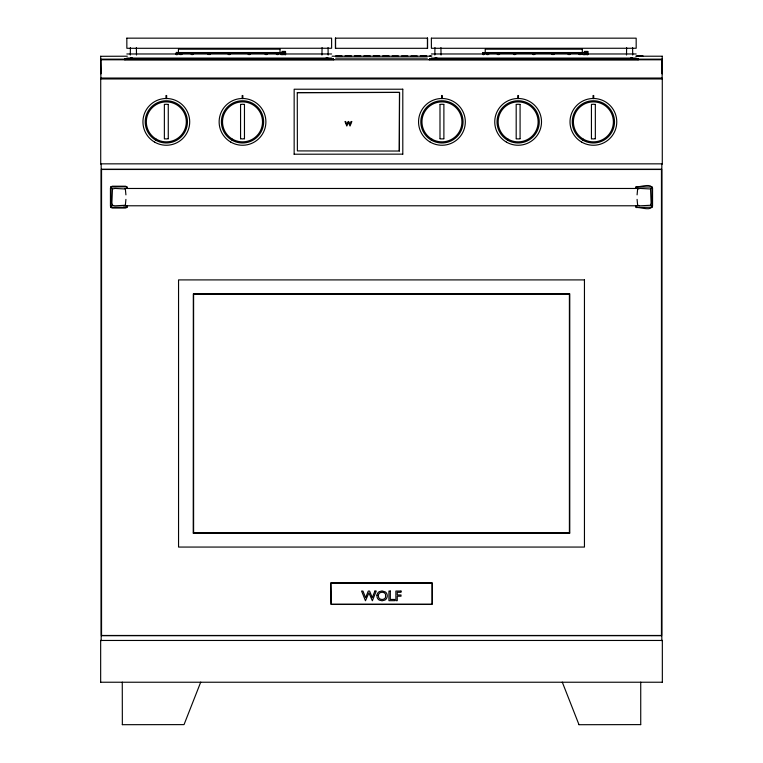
<?xml version="1.0" encoding="UTF-8"?>
<svg xmlns="http://www.w3.org/2000/svg" width="763" height="763" viewBox="0 0 763 763"><rect width="100%" height="100%" fill="white"/><g stroke="black" fill="none" stroke-linecap="round" stroke-linejoin="round"><path stroke-width="1.14" d="M637.086 199.381L637.639 205.266L637.086 205.829M637.086 194.87L637.639 188.986L637.086 188.423M662.341 73.706L662.313 59.066M100.659 56.214L101.126 73.706M100.687 59.6L100.687 59.066M100.859 59.609L100.859 78.217M100.716 78.847L100.716 163.95M125.018 59.695L125.018 58.56M101.546 169.415L101.546 635.531M130.406 47.583L130.282 55.031M110.997 186.763L110.997 207.488L110.444 206.153L110.444 188.099L110.997 186.763L112.323 186.21L125.494 186.21L126.82 186.763L127.373 188.099M111.894 188.423L112.457 188.986L111.894 202.767L112.457 205.266L111.894 205.829M125.914 205.829L125.361 205.266L125.914 199.381M127.373 206.153L126.82 207.488L126.82 206.153M164.369 104.302L164.369 138.876M168.27 138.876L168.27 104.302M208.213 52.752L208.213 54.488M100.659 640.386L100.659 682.322M240.564 104.302L240.564 138.876M244.465 138.876L244.465 104.302M265.219 52.685C263.54 55.384 268.938 55.165 267.193 52.685M276.559 52.685C274.871 55.384 280.279 55.165 278.533 52.685M297.341 92.619L399.526 92.418L399.326 151.036L297.379 150.912L297.265 92.619L399.526 92.418L399.326 150.95M322.072 47.583L321.948 55.031M402.797 154.221L402.797 89.137M429.569 59.695L429.569 58.56M434.948 47.583L434.834 55.031M330.894 582.999L331.361 604.439L431.639 604.439L432.297 603.781L432.297 583.466L431.639 582.808L331.361 582.808L330.703 583.466L330.894 604.248L432.106 604.248L432.106 582.999M439.993 104.302L439.993 138.876M443.885 138.876L443.885 104.302M516.189 104.302L516.189 138.876M520.08 138.876L520.08 104.302M551.926 52.752L551.926 54.488M568.177 52.685C566.489 55.384 571.888 55.165 570.152 52.685M579.022 52.685C577.333 55.384 582.741 55.165 580.996 52.685M582.827 52.685C585.545 50.835 585.774 56.233 582.894 54.488M591.439 104.302L591.439 138.876M595.34 138.876L595.34 104.302M626.614 47.583L626.499 55.031M638.288 59.6L638.288 59.066M636.18 188.099L636.18 186.763L635.627 188.099M662.141 78.217L662.141 59.609M569.77 533.137L569.77 293.831L193.316 293.917L193.23 533.137M651.106 205.829L650.543 205.266L651.106 202.767L650.543 188.986L651.106 188.423M635.627 206.153L636.18 207.488C639.699 206.887 651.354 211.446 652.003 206.153L652.003 188.099C651.354 182.805 639.699 187.364 636.18 186.763M662.284 163.95L662.284 78.847M640.729 724.688L640.729 682.141M661.454 635.531L661.454 169.415M662.341 682.322L662.341 640.386M200.726 682.122L184.036 724.621L122.271 724.688M652.003 207.488L652.556 206.153L652.556 188.099L652.003 186.763M578.907 724.707L640.653 724.612M100.659 73.706L100.687 73.143M124.712 59.6L124.712 59.066M177.913 52.685C175.633 50.806 174.66 56.023 177.846 54.488M210.197 52.685L210.216 54.488L208.289 54.488M111.236 187.011L126.82 186.763M112.457 188.986L114.955 188.423L125.361 188.986L125.914 188.423M333.431 59.695L333.431 58.56M294.07 154.221L402.721 154.145M553.909 52.685L553.928 54.488L552.002 54.488M637.982 59.695L637.982 58.56M635.684 56.214L662.341 56.214M636.18 207.488L651.764 207.24M126.82 207.488L125.494 208.041L112.323 208.041L110.997 207.488M100.745 56.3L127.316 56.214M100.792 59.161L124.607 59.161M101.031 59.781L661.969 59.781M125.227 58.77L333.221 58.77M100.83 78.961L662.17 78.961M335.644 58.141L427.356 58.141M398.391 55.976L392.163 55.976M407.804 55.976L401.576 55.976M417.208 55.976L410.98 55.976M429.779 58.77L637.773 58.77M638.393 59.161L662.208 59.161M661.874 73.706L662.255 56.3M661.969 78.045L101.031 78.045M125.361 205.266L114.955 205.829L112.457 205.266M126.582 207.24L111.236 207.24M662.17 163.845L100.83 163.845M636.418 187.011L651.764 187.011M637.639 188.986L640.138 188.423L650.543 188.986M650.543 205.266L640.138 205.829L637.639 205.266M330.98 583.085L432.02 583.085M569.684 533.051L193.316 533.051M100.745 640.462L662.255 640.462M662.255 682.236L100.745 682.236M179.982 52.666C178.141 55.546 183.873 55.041 181.832 52.666M191.322 52.666C189.482 55.546 195.214 55.041 193.163 52.666M228.309 52.666C226.468 55.546 232.2 55.041 230.149 52.666M248.318 52.666C246.478 55.546 252.21 55.041 250.159 52.666M486.613 52.666C484.715 55.356 490.456 55.279 488.463 52.666M497.466 52.666C495.626 55.546 501.358 55.041 499.307 52.666M513.699 52.666C511.859 55.546 517.591 55.041 515.54 52.666M532.851 52.666C531.01 55.546 536.742 55.041 534.691 52.666M101.613 169.481L661.387 169.481M661.387 635.474L101.613 635.474M335.424 38.16L427.576 38.16M335.424 48.307L427.576 48.307M178.532 49.166L279.926 49.166M485.335 49.166L582.217 49.166M282.1 51.417L285.467 51.417M584.391 51.417L587.758 51.417M178.532 52.542L279.926 52.542M485.335 52.542L582.217 52.542M177.398 52.733L281.051 52.733M484.209 52.733L583.342 52.733M126.83 53.973L331.619 53.973M636.17 53.973L431.381 53.973M335.644 55.918L342.015 55.918M345.048 55.918L351.419 55.918M354.452 55.918L360.823 55.918M363.865 55.918L370.255 55.918M373.269 55.918L379.669 55.918M382.673 55.918L389.073 55.918M420.299 55.918L426.679 55.918M429.712 55.918L431.868 55.976M636.657 55.918L643.037 55.918M332.096 56.214L430.904 56.214M132.466 58.045L126.83 58.083M325.982 58.045L331.619 58.083M437.018 58.045L431.381 58.083M630.534 58.045L636.17 58.083M130.339 58.083L328.119 58.083M434.881 58.083L632.661 58.083M124.55 59.695L333.898 59.695M429.102 59.695L638.45 59.695M124.731 188.471L638.269 188.471M123.539 205.781L639.461 205.781M402.721 89.223L294.156 89.223L294.156 154.145M578.964 724.621L562.274 682.122M632.594 47.583L632.718 55.031M636.18 206.153L636.418 207.24M440.928 47.583L441.052 55.031M328.052 47.583L328.166 55.031M136.386 47.583L136.501 55.031M126.582 187.011L126.82 188.099M125.361 188.986L125.914 194.87M122.347 724.612L122.271 682.141M662.313 59.6L662.313 73.143M661.826 163.978L661.826 640.662M593.728 98.637L593.728 95.528L593.051 95.528L593.051 98.637M587.863 51.655L587.863 54.707M587.624 51.655L587.624 54.707M586.966 51.655L586.966 54.707M586.079 51.655L586.079 54.707M585.183 51.655L585.183 54.707M582.312 49.404L582.312 52.294M518.478 98.637L518.478 95.528L517.8 95.528L517.8 98.637M485.23 49.404L485.23 52.294M442.273 98.637L442.273 95.528L441.596 95.528L441.596 98.637M427.585 38.169L427.585 48.288M427.414 38.169L427.414 48.288M335.586 38.169L335.586 48.288M335.415 38.169L335.415 48.288M285.572 51.655L285.572 54.707M285.333 51.655L285.333 54.707M284.675 51.655L284.675 54.707M283.788 51.655L283.788 54.707M282.892 51.655L282.892 54.707M282.243 51.655L282.243 54.707M280.021 49.404L280.021 52.294M242.853 98.637L242.853 95.528L242.176 95.528L242.176 98.637M178.428 49.404L178.428 52.294M166.658 98.637L166.658 95.528L165.981 95.528L165.981 98.637M101.174 163.978L101.174 640.662M595.121 138.656A4.13 2.918 0 0 1 591.659 138.656M591.659 104.521A4.13 2.918 0 0 1 595.121 104.521M519.861 138.656A4.13 2.918 0 0 1 516.408 138.656M516.408 104.521A4.13 2.918 0 0 1 519.861 104.521M443.665 138.656A4.13 2.918 0 0 1 440.213 138.656M440.213 104.521A4.13 2.918 0 0 1 443.665 104.521M244.246 138.656A4.13 2.918 0 0 1 240.784 138.656M240.784 104.521A4.13 2.918 0 0 1 244.246 104.521M168.051 138.656A4.13 2.918 0 0 1 164.589 138.656M164.589 104.521A4.13 2.918 0 0 1 168.051 104.521M378.372 595.35L378.62 597.324A3.51 3.51 0 0 0 380.155 599.05L382.082 599.537L384.008 599.05A3.5 3.5 0 0 0 385.553 597.324L385.553 594.406A3.481 3.481 0 0 0 384.008 592.679L382.082 592.202L380.155 592.679A3.491 3.491 0 0 0 378.62 594.406L378.372 595.35M376.96 595.207L377.075 597.143A4.816 4.816 0 0 0 379.316 600.109L382.053 600.805L384.848 600.1A4.75 4.75 0 0 0 386.898 597.734L387.213 596.513A5.198 5.198 0 0 0 387.099 594.568L386.898 593.967A4.712 4.712 0 0 0 385.382 591.974L382.082 590.934L379.354 591.621A4.797 4.797 0 0 0 377.084 594.577L376.96 595.207M126.83 38.169L126.858 48.298L331.628 48.26L331.6 38.16L126.858 38.16M280.546 52.685C279.802 57.835 285.763 51.369 280.546 52.685M431.372 38.169L431.4 48.298L636.18 48.26L636.17 38.169L431.372 38.169M482.741 52.685C482.006 57.835 487.958 51.369 482.741 52.685M351.218 121.517L349.998 124.617L348.748 121.517L348.128 121.517L346.888 124.617L345.649 121.517L345 121.517L346.822 126.048L348.433 122.376L350.036 126.048L351.857 121.517L351.218 121.517M374.9 591.058L372.268 597.687L369.588 591.058L368.281 591.058L365.611 597.687L362.959 591.058L361.576 591.058L365.467 600.767L368.93 592.889L372.354 600.767L376.264 591.058L374.9 591.058M661.588 169.281L101.412 169.281L101.412 635.674L661.588 635.674L661.588 169.281M584.448 279.907L178.552 279.907L178.552 547.061L584.448 547.061L584.448 279.907M569.398 294.013L193.602 294.013L193.602 532.946L569.398 532.946L569.398 294.013M390.322 591.058L388.939 591.058L388.939 600.681L394.662 600.681L394.662 599.441L390.322 599.441L390.322 591.058M401.014 591.058L395.883 591.058L395.883 600.681L397.265 600.681L397.265 596.208L401.014 596.208L401.014 594.968L397.265 594.968L397.265 592.298L401.014 592.298L401.014 591.058M583.39 139.181A19.991 19.991 0 0 0 613.385 121.87A19.991 19.991 0 0 0 583.39 104.56A19.991 19.991 0 0 0 583.39 139.181M508.139 139.181A19.991 19.991 0 0 0 538.125 121.87A19.991 19.991 0 0 0 508.139 104.56A19.991 19.991 0 0 0 508.139 139.181M431.944 139.181A19.991 19.991 0 0 0 461.93 121.87A19.991 19.991 0 0 0 431.944 104.56A19.991 19.991 0 0 0 431.944 139.181M232.515 139.181A19.991 19.991 0 0 0 262.51 121.87A19.991 19.991 0 0 0 232.515 104.56A19.991 19.991 0 0 0 232.515 139.181M156.32 139.181A19.991 19.991 0 0 0 186.315 121.87A19.991 19.991 0 0 0 156.32 104.56A19.991 19.991 0 0 0 156.32 139.181M582.827 140.163A21.126 21.126 0 0 0 614.511 121.87A21.126 21.126 0 0 0 582.827 103.577A21.126 21.126 0 0 0 582.827 140.163M507.576 140.163A21.126 21.126 0 0 0 539.26 121.87A21.126 21.126 0 0 0 507.576 103.577A21.126 21.126 0 0 0 507.576 140.163M431.381 140.163A21.126 21.126 0 0 0 463.065 121.87A21.126 21.126 0 0 0 431.381 103.577A21.126 21.126 0 0 0 431.381 140.163M231.952 140.163A21.126 21.126 0 0 0 263.636 121.87A21.126 21.126 0 0 0 231.952 103.577A21.126 21.126 0 0 0 231.952 140.163M155.757 140.163A21.126 21.126 0 0 0 187.44 121.87A21.126 21.126 0 0 0 155.757 103.577A21.126 21.126 0 0 0 155.757 140.163M581.702 142.118A23.376 23.376 0 0 0 616.771 121.87A23.376 23.376 0 0 0 581.702 101.622A23.376 23.376 0 0 0 581.702 142.118M506.441 142.118A23.376 23.376 0 0 0 541.511 121.87A23.376 23.376 0 0 0 506.441 101.622A23.376 23.376 0 0 0 506.441 142.118M430.246 142.118A23.376 23.376 0 0 0 465.316 121.87A23.376 23.376 0 0 0 430.246 101.622A23.376 23.376 0 0 0 430.246 142.118M230.827 142.118A23.376 23.376 0 0 0 265.896 121.87A23.376 23.376 0 0 0 230.827 101.622A23.376 23.376 0 0 0 230.827 142.118M154.631 142.118A23.376 23.376 0 0 0 189.701 121.87A23.376 23.376 0 0 0 154.631 101.622A23.376 23.376 0 0 0 154.631 142.118"/></g></svg>
